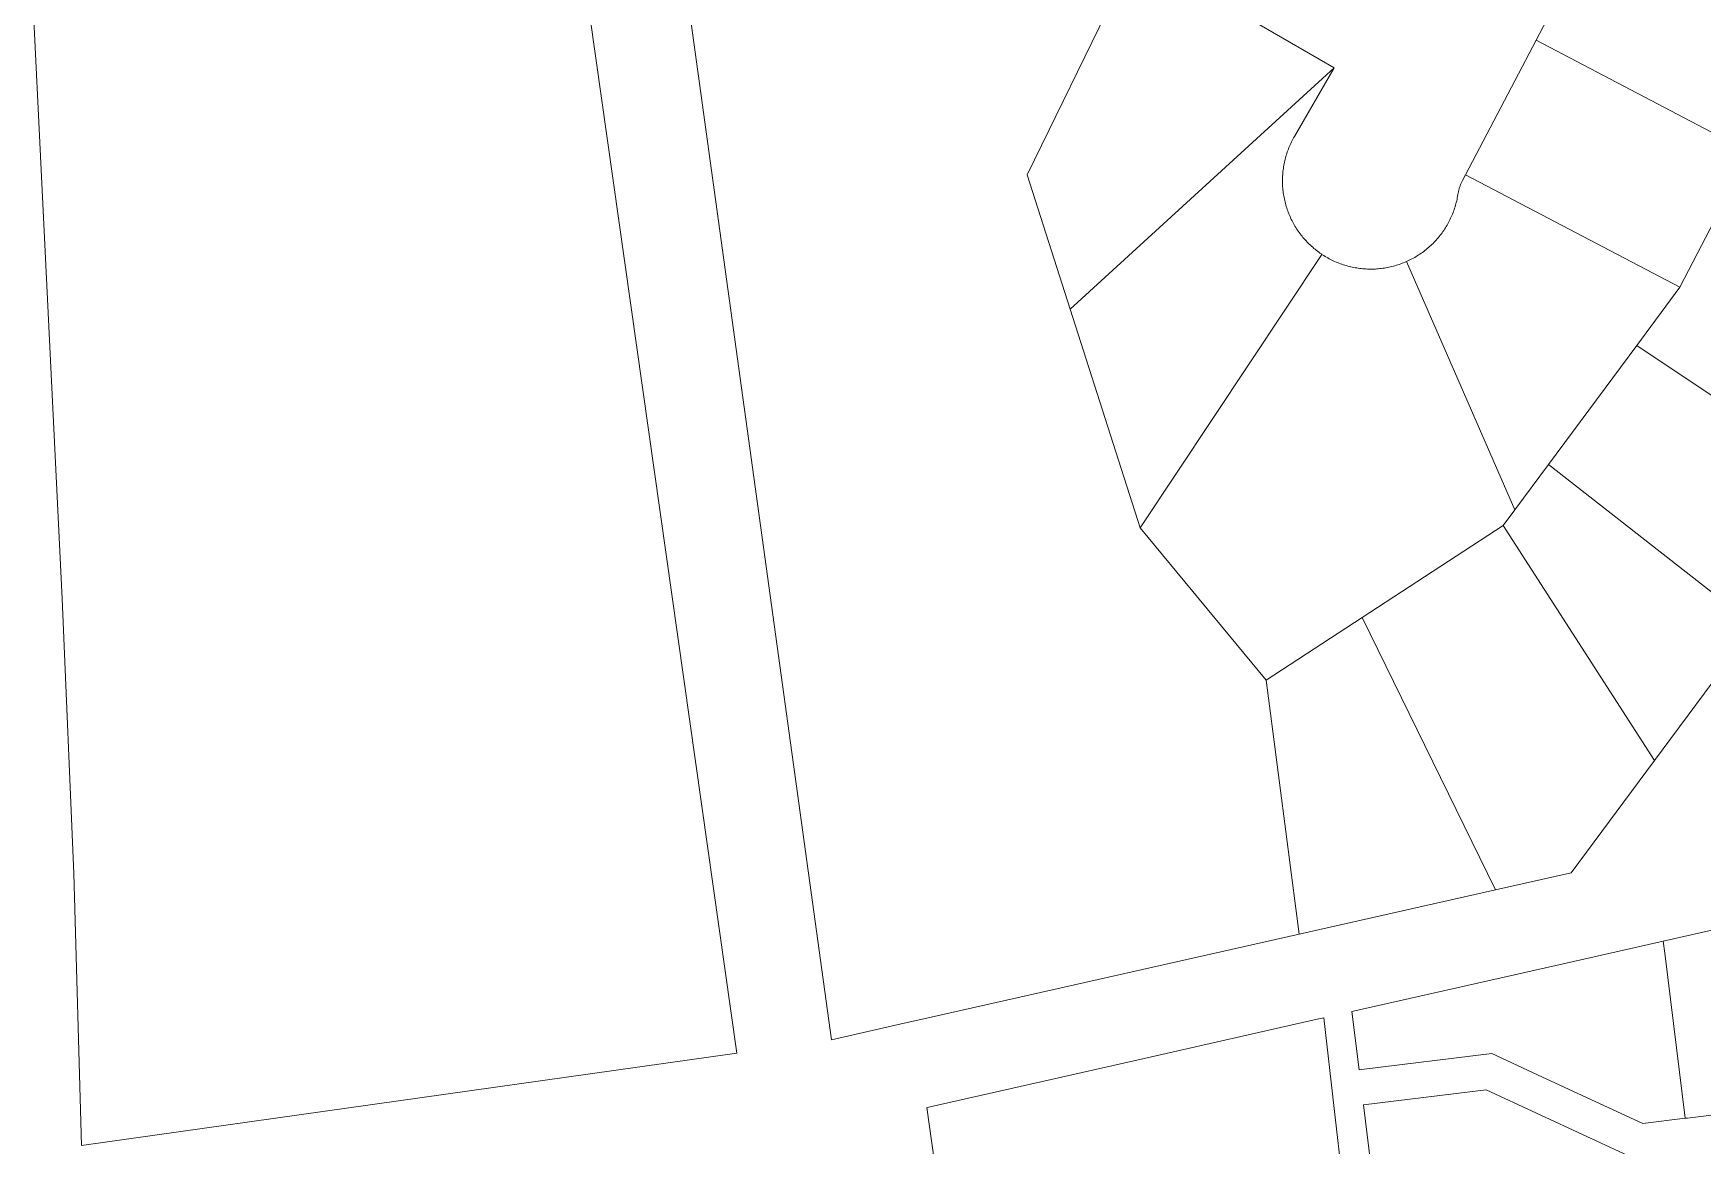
# Model space of a CAD drawing. Header units: feet. Extents: x 865220 to 2774701, y -2240498 to 961524.
# Drawn here: x 2770400 to 2771345, y 958737 to 959366 of the extents above; entities that cross this region are included whole.
import ezdxf

# ---------------------------------------------------------------- set-up
doc = ezdxf.new("R2010")
doc.units = ezdxf.units.FT
doc.header["$LTSCALE"] = 0.015
doc.header["$MEASUREMENT"] = 0
doc.layers.add('Parcels', color=7, linetype='Continuous', lineweight=0)

msp = doc.modelspace()

# ---------------------------------------------------------------- linework, layer by layer
at = {"layer": 'Parcels', "lineweight": 5, "ltscale": 100}
for p, q in [((2771290.98, 959438.68), (2771251.02, 959362.54)), ((2771024.23, 959412.15), (2770962.72, 959286.4)), ((2771136.68, 959346.93), (2771024.23, 959412.15)), ((2770399.8, 959377.77), (2770416.06, 959046.26)), ((2770798.26, 958789.04), (2770714.72, 959377.67)), ((2770771.63, 959377.65), (2770851.89, 958796.59)), ((2771251.02, 959362.54), (2771211.05, 959286.4)), ((2771251.02, 959362.54), (2771372.07, 959299)), ((2770987.08, 959210.23), (2771136.68, 959346.93)), ((2771114.1, 959308.01), (2771136.68, 959346.93)), ((2771136.68, 959346.93), (2771136.68, 959346.93)), ((2771112.84, 959305.71), (2771113.25, 959306.48)), ((2771113.25, 959306.48), (2771113.66, 959307.25)), ((2771113.66, 959307.25), (2771114.1, 959308.01)), ((2771114.1, 959308.01), (2771114.1, 959308.01)), ((2771109.31, 959296.8), (2771109.56, 959297.64)), ((2771109.56, 959297.64), (2771109.83, 959298.47)), ((2771109.83, 959298.47), (2771110.1, 959299.3)), ((2771110.1, 959299.3), (2771110.4, 959300.12)), ((2771110.4, 959300.12), (2771110.7, 959300.93)), ((2771110.7, 959300.93), (2771111.03, 959301.75)), ((2771111.03, 959301.75), (2771111.36, 959302.55)), ((2771111.36, 959302.55), (2771111.71, 959303.35)), ((2771111.71, 959303.35), (2771112.07, 959304.14)), ((2771112.07, 959304.14), (2771112.45, 959304.93)), ((2771112.45, 959304.93), (2771112.84, 959305.71)), ((2771107.47, 959286.51), (2771107.55, 959287.38)), ((2771107.55, 959287.38), (2771107.63, 959288.25)), ((2771107.63, 959288.25), (2771107.73, 959289.12)), ((2771107.73, 959289.12), (2771107.85, 959289.98)), ((2771107.85, 959289.98), (2771107.98, 959290.84)), ((2771107.98, 959290.84), (2771108.12, 959291.7)), ((2771108.12, 959291.7), (2771108.28, 959292.56)), ((2771108.28, 959292.56), (2771108.46, 959293.42)), ((2771108.46, 959293.42), (2771108.65, 959294.27)), ((2771108.65, 959294.27), (2771108.86, 959295.12)), ((2771108.86, 959295.12), (2771109.08, 959295.96)), ((2771109.08, 959295.96), (2771109.31, 959296.8)), ((2770962.72, 959286.4), (2770987.08, 959210.23)), ((2771107.35, 959283.02), (2771107.36, 959283.9)), ((2771107.35, 959282.15), (2771107.35, 959283.02)), ((2771107.37, 959281.28), (2771107.35, 959282.15)), ((2771107.36, 959283.9), (2771107.38, 959284.77)), ((2771107.41, 959280.41), (2771107.37, 959281.28)), ((2771107.38, 959284.77), (2771107.42, 959285.64)), ((2771107.46, 959279.54), (2771107.41, 959280.41)), ((2771107.42, 959285.64), (2771107.47, 959286.51)), ((2771107.53, 959278.67), (2771107.46, 959279.54)), ((2771107.61, 959277.8), (2771107.53, 959278.67)), ((2771207.39, 959278.24), (2771207.27, 959277.82)), ((2771207.51, 959278.66), (2771207.39, 959278.24)), ((2771207.64, 959279.08), (2771207.51, 959278.66)), ((2771207.78, 959279.49), (2771207.64, 959279.08)), ((2771207.92, 959279.91), (2771207.78, 959279.49)), ((2771208.07, 959280.32), (2771207.92, 959279.91)), ((2771208.23, 959280.72), (2771208.07, 959280.32)), ((2771208.39, 959281.13), (2771208.23, 959280.72)), ((2771208.56, 959281.53), (2771208.39, 959281.13)), ((2771208.74, 959281.93), (2771208.56, 959281.53)), ((2771208.93, 959282.32), (2771208.74, 959281.93)), ((2771209.12, 959282.71), (2771208.93, 959282.32)), ((2771209.32, 959283.1), (2771209.12, 959282.71)), ((2771211.05, 959286.4), (2771209.32, 959283.1)), ((2771332.49, 959222.66), (2771211.05, 959286.4)), ((2771107.71, 959276.93), (2771107.61, 959277.8)), ((2771107.82, 959276.07), (2771107.71, 959276.93)), ((2771107.94, 959275.2), (2771107.82, 959276.07)), ((2771108.09, 959274.34), (2771107.94, 959275.2)), ((2771108.24, 959273.48), (2771108.09, 959274.34)), ((2771108.42, 959272.63), (2771108.24, 959273.48)), ((2771108.6, 959271.78), (2771108.42, 959272.63)), ((2771108.81, 959270.93), (2771108.6, 959271.78)), ((2771109.02, 959270.08), (2771108.81, 959270.93)), ((2771109.25, 959269.24), (2771109.02, 959270.08)), ((2771109.5, 959268.4), (2771109.25, 959269.24)), ((2771205.37, 959269.04), (2771205.12, 959268.2)), ((2771205.6, 959269.88), (2771205.37, 959269.04)), ((2771205.82, 959270.72), (2771205.6, 959269.88)), ((2771206.03, 959271.57), (2771205.82, 959270.72)), ((2771206.22, 959272.42), (2771206.03, 959271.57)), ((2771206.4, 959273.28), (2771206.22, 959272.42)), ((2771206.56, 959274.13), (2771206.4, 959273.28)), ((2771206.75, 959275.29), (2771206.56, 959274.13)), ((2771206.89, 959276.12), (2771206.75, 959275.29)), ((2771206.98, 959276.55), (2771206.89, 959276.12)), ((2771207.07, 959276.97), (2771206.98, 959276.55)), ((2771207.17, 959277.4), (2771207.07, 959276.97)), ((2771207.27, 959277.82), (2771207.17, 959277.4)), ((2771109.76, 959267.57), (2771109.5, 959268.4)), ((2771110.04, 959266.74), (2771109.76, 959267.57)), ((2771110.33, 959265.92), (2771110.04, 959266.74)), ((2771110.63, 959265.1), (2771110.33, 959265.92)), ((2771110.95, 959264.29), (2771110.63, 959265.1)), ((2771111.28, 959263.48), (2771110.95, 959264.29)), ((2771111.63, 959262.68), (2771111.28, 959263.48)), ((2771111.99, 959261.89), (2771111.63, 959262.68)), ((2771112.36, 959261.1), (2771111.99, 959261.89)), ((2771112.75, 959260.32), (2771112.36, 959261.1)), ((2771113.15, 959259.54), (2771112.75, 959260.32)), ((2771113.56, 959258.77), (2771113.15, 959259.54)), ((2771201.43, 959259.36), (2771201.02, 959258.59)), ((2771201.84, 959260.13), (2771201.43, 959259.36)), ((2771202.23, 959260.91), (2771201.84, 959260.13)), ((2771202.61, 959261.7), (2771202.23, 959260.91)), ((2771202.97, 959262.49), (2771202.61, 959261.7)), ((2771203.32, 959263.29), (2771202.97, 959262.49)), ((2771203.65, 959264.09), (2771203.32, 959263.29)), ((2771203.98, 959264.91), (2771203.65, 959264.09)), ((2771204.28, 959265.72), (2771203.98, 959264.91)), ((2771204.58, 959266.54), (2771204.28, 959265.72)), ((2771204.86, 959267.37), (2771204.58, 959266.54)), ((2771205.12, 959268.2), (2771204.86, 959267.37)), ((2771354.57, 959265.26), (2771332.49, 959222.66)), ((2771113.99, 959258.01), (2771113.56, 959258.77)), ((2771114.43, 959257.26), (2771113.99, 959258.01)), ((2771114.89, 959256.52), (2771114.43, 959257.26)), ((2771115.35, 959255.78), (2771114.89, 959256.52)), ((2771115.83, 959255.05), (2771115.35, 959255.78)), ((2771116.33, 959254.33), (2771115.83, 959255.05)), ((2771116.83, 959253.62), (2771116.33, 959254.33)), ((2771117.35, 959252.92), (2771116.83, 959253.62)), ((2771117.88, 959252.22), (2771117.35, 959252.92)), ((2771118.42, 959251.54), (2771117.88, 959252.22)), ((2771118.97, 959250.86), (2771118.42, 959251.54)), ((2771119.54, 959250.2), (2771118.97, 959250.86)), ((2771120.12, 959249.54), (2771119.54, 959250.2)), ((2771120.71, 959248.9), (2771120.12, 959249.54)), ((2771195, 959250.04), (2771194.42, 959249.39)), ((2771195.57, 959250.7), (2771195, 959250.04)), ((2771196.13, 959251.38), (2771195.57, 959250.7)), ((2771196.67, 959252.06), (2771196.13, 959251.38)), ((2771197.2, 959252.75), (2771196.67, 959252.06)), ((2771197.72, 959253.45), (2771197.2, 959252.75)), ((2771198.23, 959254.16), (2771197.72, 959253.45)), ((2771198.73, 959254.88), (2771198.23, 959254.16)), ((2771199.21, 959255.6), (2771198.73, 959254.88)), ((2771199.68, 959256.34), (2771199.21, 959255.6)), ((2771200.14, 959257.08), (2771199.68, 959256.34)), ((2771200.58, 959257.83), (2771200.14, 959257.08)), ((2771201.02, 959258.59), (2771200.58, 959257.83)), ((2771129.66, 959241.29), (2771026.68, 959086.41)), ((2771121.3, 959248.27), (2771120.71, 959248.9)), ((2771121.91, 959247.64), (2771121.3, 959248.27)), ((2771122.54, 959247.03), (2771121.91, 959247.64)), ((2771123.17, 959246.43), (2771122.54, 959247.03)), ((2771123.81, 959245.84), (2771123.17, 959246.43)), ((2771124.46, 959245.26), (2771123.81, 959245.84)), ((2771125.12, 959244.69), (2771124.46, 959245.26)), ((2771125.8, 959244.13), (2771125.12, 959244.69)), ((2771126.48, 959243.59), (2771125.8, 959244.13)), ((2771127.17, 959243.06), (2771126.48, 959243.59)), ((2771127.87, 959242.53), (2771127.17, 959243.06)), ((2771128.58, 959242.03), (2771127.87, 959242.53)), ((2771129.3, 959241.53), (2771128.58, 959242.03)), ((2771129.66, 959241.29), (2771129.3, 959241.53)), ((2771130.02, 959241.05), (2771129.66, 959241.29)), ((2771130.76, 959240.58), (2771130.02, 959241.05)), ((2771131.5, 959240.12), (2771130.76, 959240.58)), ((2771132.25, 959239.68), (2771131.5, 959240.12)), ((2771183.74, 959240.47), (2771183, 959240.01)), ((2771184.48, 959240.93), (2771183.74, 959240.47)), ((2771185.21, 959241.41), (2771184.48, 959240.93)), ((2771185.93, 959241.91), (2771185.21, 959241.41)), ((2771186.64, 959242.41), (2771185.93, 959241.91)), ((2771187.34, 959242.93), (2771186.64, 959242.41)), ((2771188.04, 959243.46), (2771187.34, 959242.93)), ((2771188.72, 959244), (2771188.04, 959243.46)), ((2771189.4, 959244.55), (2771188.72, 959244)), ((2771190.06, 959245.12), (2771189.4, 959244.55)), ((2771190.72, 959245.7), (2771190.06, 959245.12)), ((2771191.36, 959246.28), (2771190.72, 959245.7)), ((2771191.99, 959246.88), (2771191.36, 959246.28)), ((2771192.62, 959247.49), (2771191.99, 959246.88)), ((2771193.23, 959248.11), (2771192.62, 959247.49)), ((2771193.83, 959248.75), (2771193.23, 959248.11)), ((2771194.42, 959249.39), (2771193.83, 959248.75)), ((2771133.01, 959239.24), (2771132.25, 959239.68)), ((2771133.78, 959238.83), (2771133.01, 959239.24)), ((2771134.55, 959238.42), (2771133.78, 959238.83)), ((2771135.33, 959238.03), (2771134.55, 959238.42)), ((2771136.12, 959237.65), (2771135.33, 959238.03)), ((2771136.91, 959237.29), (2771136.12, 959237.65)), ((2771137.71, 959236.94), (2771136.91, 959237.29)), ((2771138.51, 959236.6), (2771137.71, 959236.94)), ((2771139.33, 959236.28), (2771138.51, 959236.6)), ((2771140.14, 959235.98), (2771139.33, 959236.28)), ((2771140.96, 959235.68), (2771140.14, 959235.98)), ((2771141.79, 959235.4), (2771140.96, 959235.68)), ((2771142.62, 959235.14), (2771141.79, 959235.4)), ((2771143.46, 959234.89), (2771142.62, 959235.14)), ((2771144.3, 959234.66), (2771143.46, 959234.89)), ((2771145.14, 959234.44), (2771144.3, 959234.66)), ((2771145.99, 959234.23), (2771145.14, 959234.44)), ((2771146.84, 959234.04), (2771145.99, 959234.23)), ((2771147.7, 959233.86), (2771146.84, 959234.04)), ((2771148.56, 959233.7), (2771147.7, 959233.86)), ((2771149.42, 959233.56), (2771148.56, 959233.7)), ((2771150.28, 959233.43), (2771149.42, 959233.56)), ((2771151.14, 959233.31), (2771150.28, 959233.43)), ((2771152.01, 959233.21), (2771151.14, 959233.31)), ((2771152.88, 959233.12), (2771152.01, 959233.21)), ((2771153.75, 959233.05), (2771152.88, 959233.12)), ((2771154.62, 959233), (2771153.75, 959233.05)), ((2771155.49, 959232.96), (2771154.62, 959233)), ((2771156.36, 959232.93), (2771155.49, 959232.96)), ((2771157.24, 959232.93), (2771156.36, 959232.93)), ((2771158.11, 959232.93), (2771157.24, 959232.93)), ((2771158.98, 959232.95), (2771158.11, 959232.93)), ((2771159.85, 959232.99), (2771158.98, 959232.95)), ((2771160.72, 959233.04), (2771159.85, 959232.99)), ((2771161.59, 959233.11), (2771160.72, 959233.04)), ((2771162.46, 959233.19), (2771161.59, 959233.11)), ((2771163.33, 959233.28), (2771162.46, 959233.19)), ((2771164.19, 959233.4), (2771163.33, 959233.28)), ((2771165.06, 959233.52), (2771164.19, 959233.4)), ((2771165.92, 959233.67), (2771165.06, 959233.52)), ((2771166.78, 959233.82), (2771165.92, 959233.67)), ((2771167.63, 959234), (2771166.78, 959233.82)), ((2771168.48, 959234.18), (2771167.63, 959234)), ((2771169.33, 959234.38), (2771168.48, 959234.18)), ((2771170.18, 959234.6), (2771169.33, 959234.38)), ((2771171.02, 959234.83), (2771170.18, 959234.6)), ((2771171.86, 959235.08), (2771171.02, 959234.83)), ((2771172.69, 959235.34), (2771171.86, 959235.08)), ((2771173.52, 959235.61), (2771172.69, 959235.34)), ((2771174.34, 959235.9), (2771173.52, 959235.61)), ((2771175.16, 959236.21), (2771174.34, 959235.9)), ((2771175.97, 959236.53), (2771175.16, 959236.21)), ((2771176.78, 959236.86), (2771175.97, 959236.53)), ((2771177.58, 959237.2), (2771176.78, 959236.86)), ((2771178.37, 959237.56), (2771177.58, 959237.2)), ((2771177.58, 959237.2), (2771239, 959096.67)), ((2771239, 959096.67), (2771177.58, 959237.2)), ((2771179.16, 959237.94), (2771178.37, 959237.56)), ((2771179.94, 959238.33), (2771179.16, 959237.94)), ((2771180.72, 959238.73), (2771179.94, 959238.33)), ((2771181.49, 959239.14), (2771180.72, 959238.73)), ((2771182.25, 959239.57), (2771181.49, 959239.14)), ((2771183, 959240.01), (2771182.25, 959239.57)), ((2771332.49, 959222.66), (2771308.06, 959189.73)), ((2771332.49, 959222.66), (2771332.49, 959222.66)), ((2771026.68, 959086.41), (2770987.08, 959210.23)), ((2770987.08, 959210.23), (2771026.68, 959086.41)), ((2771308.06, 959189.73), (2771258.01, 959122.28)), ((2771431.31, 959107.27), (2771308.06, 959189.73)), ((2771308.06, 959189.73), (2771308.06, 959189.73)), ((2771258.01, 959122.28), (2771239, 959096.67)), ((2771239, 959096.67), (2771258.01, 959122.28)), ((2771258.01, 959122.28), (2771258.01, 959122.28)), ((2771258.01, 959122.28), (2771374.71, 959030.99)), ((2771239, 959096.67), (2771232.39, 959087.75)), ((2771098.05, 959000.11), (2771026.68, 959086.41)), ((2771026.68, 959086.41), (2771098.05, 959000.11)), ((2771152.49, 959035.62), (2771232.39, 959087.75)), ((2771318.11, 958954.7), (2771232.39, 959087.75)), ((2771232.39, 959087.75), (2771232.39, 959087.75)), ((2770416.06, 959046.26), (2770422.63, 958890.76)), ((2771098.05, 959000.11), (2771152.49, 959035.62)), ((2771228, 958881.42), (2771152.49, 959035.62)), ((2771152.49, 959035.62), (2771228, 958881.42)), ((2771318.11, 958954.7), (2771374.71, 959030.99)), ((2771098.05, 959000.11), (2771116.81, 958856.34)), ((2771098.05, 959000.11), (2771098.05, 959000.11)), ((2771270.92, 958891.1), (2771318.11, 958954.7)), ((2770422.63, 958890.76), (2770427.07, 958736.72)), ((2771228, 958881.42), (2771270.92, 958891.1)), ((2771116.81, 958856.34), (2771228, 958881.42)), ((2771228, 958881.42), (2771228, 958881.42)), ((2770900.83, 958807.63), (2771116.81, 958856.34)), ((2771362.25, 958861.19), (2771323.04, 958852.35)), ((2771283.84, 958843.5), (2771244.64, 958834.66)), ((2771323.04, 958852.35), (2771283.84, 958843.5)), ((2771323.88, 958845.65), (2771323.04, 958852.35)), ((2771335.52, 958752.09), (2771323.88, 958845.65)), ((2771244.64, 958834.66), (2771146.63, 958812.56)), ((2770851.89, 958796.59), (2770893.04, 958805.88)), ((2770893.04, 958805.88), (2770900.83, 958807.63)), ((2771127.02, 958808.14), (2771029.01, 958786.04)), ((2771130.81, 958809), (2771127.02, 958808.14)), ((2771136.71, 958757.59), (2771130.81, 958809)), ((2771146.63, 958812.56), (2771150.74, 958779.48)), ((2770427.07, 958736.72), (2770798.26, 958789.04)), ((2771152.03, 958779.64), (2771225.89, 958788.83)), ((2771225.89, 958788.83), (2771251.84, 958776.78)), ((2771029.01, 958786.04), (2770906.03, 958758.31)), ((2771150.74, 958779.48), (2771152.03, 958779.64)), ((2771251.84, 958776.78), (2771294.61, 958756.91)), ((2771222.67, 958768.28), (2771153.21, 958759.64)), ((2771308.22, 958728.54), (2771222.67, 958768.28)), ((2770906.03, 958758.31), (2770905.92, 958758.29)), ((2770905.92, 958758.29), (2770917.04, 958679.88)), ((2771153.21, 958759.64), (2771159.38, 958710.03)), ((2771142.41, 958707.92), (2771136.71, 958757.59)), ((2771294.61, 958756.91), (2771311.44, 958749.09)), ((2771311.44, 958749.09), (2771335.52, 958752.09)), ((2771335.52, 958752.09), (2771336.69, 958752.23)), ((2771335.52, 958752.09), (2771335.52, 958752.09)), ((2771336.69, 958752.23), (2771375.21, 958757.03))]:
    msp.add_line(p, q, dxfattribs=at)

doc.saveas('drawing.dxf')
